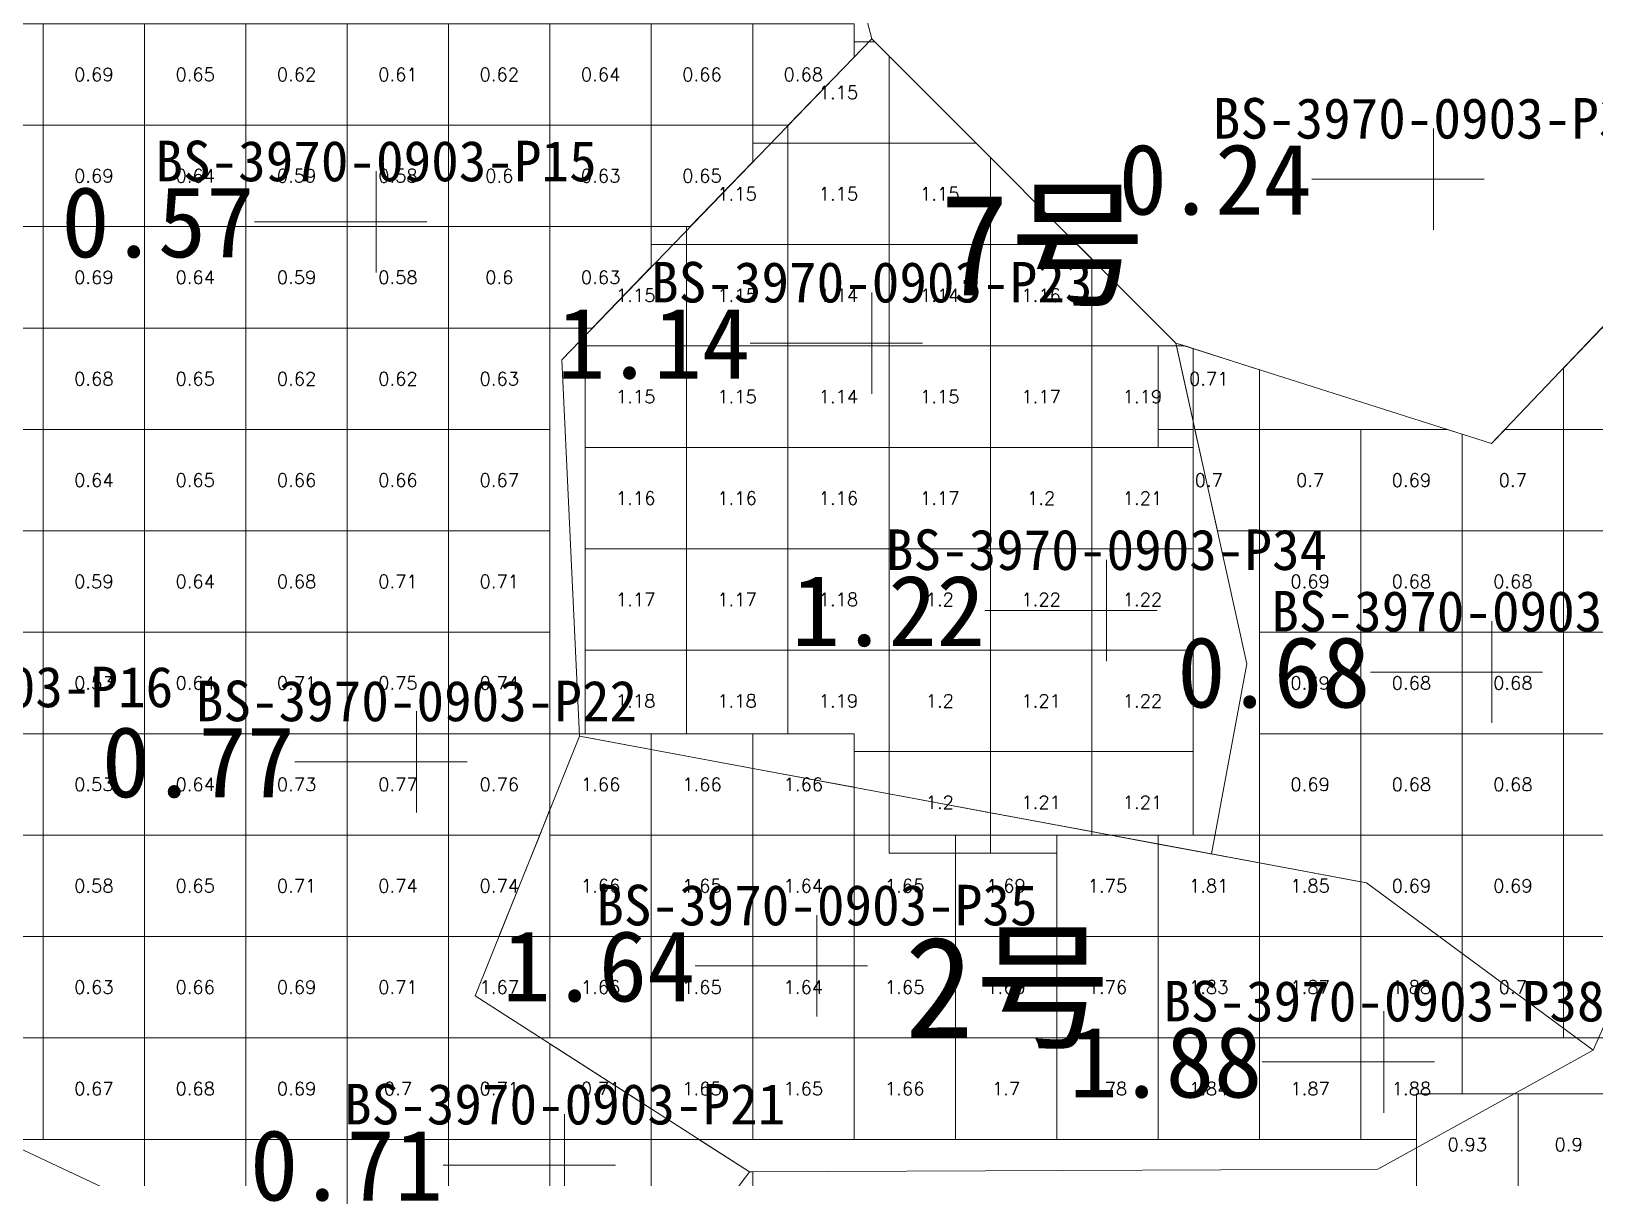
# Model space of a CAD drawing. Header units: inches. Extents: x 469880 to 469993, y 4349688 to 4349759.
# Drawn here: x 469963.23 to 469978.65, y 4349716.55 to 4349727.85 of the extents above; entities that cross this region are included whole.
import ezdxf
from ezdxf.enums import TextEntityAlignment as Align

# ---------------------------------------------------------------- set-up
doc = ezdxf.new("R2010")
doc.units = ezdxf.units.IN
doc.header["$MEASUREMENT"] = 0
for name, color, linetype, lineweight in [('孔口文字', 7, 'Continuous', 0), ('点', 7, 'Continuous', 0), ('爆区方格网', 7, 'Continuous', 0), ('线条', 7, 'Continuous', 0), ('钻孔', 7, 'Continuous', 0)]:
    doc.layers.add(name, color=color, linetype=linetype, lineweight=lineweight)
doc.styles.add('3dmine_textStyle_1', font='txt.shx', dxfattribs={"height": 1, "bigfont": 'gbcbig.shx'})
doc.styles.add('3dmine_textStyle_2', font='宋体.ttf', dxfattribs={"height": 1})
doc.styles.add('3dmine_textStyle_3', font='simsunb.ttf', dxfattribs={"height": 1})

msp = doc.modelspace()

# ---------------------------------------------------------------- hatches: boundary and pattern name
at = {"layer": '钻孔', "linetype": 'Continuous', "lineweight": 0, "true_color": 0x808080, "extrusion": (0, 1, 0)}
for points in [[(-469978.06, 3960.177), (-469977.06, 3960.177), (-469977.06, 3971.177), (-469978.06, 3971.177)], [(-469963.45, 3959.773), (-469962.45, 3959.773), (-469962.45, 3971.773), (-469963.45, 3971.773)]]:
    msp.add_hatch(color=8, dxfattribs=at).paths.add_polyline_path(points, flags=0)
at = {"layer": '钻孔', "linetype": 'Continuous', "lineweight": 0, "true_color": 0x00ffff, "extrusion": (0, 1, 0)}
for points in [[(-469967.628, 3959.646), (-469966.628, 3959.646), (-469966.628, 3971.646), (-469967.628, 3971.646)], [(-469978.638, 3960.308), (-469977.638, 3960.308), (-469977.638, 3971.308), (-469978.638, 3971.308)], [(-469968.027, 3959.832), (-469967.027, 3959.832), (-469967.027, 3971.832), (-469968.027, 3971.832)], [(-469969.489, 3959.6), (-469968.489, 3959.6), (-469968.489, 3971.6), (-469969.489, 3971.6)]]:
    msp.add_hatch(color=4, dxfattribs=at).paths.add_polyline_path(points, flags=0)
at = {"layer": '钻孔', "linetype": 'Continuous', "lineweight": 0, "true_color": 0x0000ff, "extrusion": (0, 1, 0)}
for points in [[(-469972.519, 3959.655), (-469971.519, 3959.655), (-469971.519, 3971.655), (-469972.519, 3971.655)], [(-469974.835, 3959.517), (-469973.835, 3959.517), (-469973.835, 3971.517), (-469974.835, 3971.517)]]:
    msp.add_hatch(color=5, dxfattribs=at).paths.add_polyline_path(points, flags=0)
at = {"layer": '钻孔', "linetype": 'Continuous', "lineweight": 0, "true_color": 0xff0000, "extrusion": (0, 1, 0)}
for points in [[(-469971.978, 3960.44), (-469970.978, 3960.44), (-469970.978, 3971.44), (-469971.978, 3971.44)], [(-469977.572, 3960.254), (-469976.572, 3960.254), (-469976.572, 3971.254), (-469977.572, 3971.254)]]:
    msp.add_hatch(color=1, dxfattribs=at).paths.add_polyline_path(points, flags=0)

# ---------------------------------------------------------------- linework, layer by layer
at = {"color": 4, "linetype": 'Continuous', "lineweight": 0, "true_color": 0x00ffff, "elevation": 1985.963}
msp.add_lwpolyline([(469973.153, 4349732.408), (469971.088, 4349729.409), (469971.519, 4349727.776), (469968.46, 4349724.612), (469968.636, 4349720.901), (469967.605, 4349718.34), (469970.314, 4349716.603), (469968.57, 4349714.27), (469962.982, 4349716.896), (469960.598, 4349716.278), (469958.095, 4349713.746), (469954.885, 4349715.336), (469951.689, 4349718.375), (469955.859, 4349723.342), (469957.853, 4349725.735), (469962.88, 4349731.064), (469965.889, 4349733.504), (469971.06, 4349734.297), (469973.153, 4349732.408)], dxfattribs=at)
at = {"color": 4, "linetype": 'Continuous', "lineweight": 0, "true_color": 0x00ffff}
msp.add_lwpolyline([(469988.874, 4349731.964), (469982.66, 4349729.366), (469980.072, 4349726.342), (469977.635, 4349723.784), (469974.519, 4349724.776), (469975.221, 4349721.613), (469974.871, 4349719.738), (469976.4, 4349719.452), (469978.637, 4349717.803), (469980.891, 4349722.864), (469983.959, 4349724.624), (469987.134, 4349724.617), (469988.467, 4349730.261), (469988.874, 4349731.964)], dxfattribs=at)
at = {"color": 5, "linetype": 'Continuous', "lineweight": 0, "true_color": 0x0000ff, "elevation": 3971.655}
msp.add_lwpolyline([(469971.519, 4349727.776), (469968.46, 4349724.612), (469968.636, 4349720.901), (469972.518, 4349720.177), (469974.871, 4349719.738), (469975.221, 4349721.613), (469974.519, 4349724.776), (469971.519, 4349727.776)], dxfattribs=at)
at = {"color": 5, "linetype": 'Continuous', "lineweight": 0, "true_color": 0x0000ff}
for points in [[(469980.586, 4349704.045), (469982.742, 4349711.814), (469985.743, 4349718.671), (469986.901, 4349723.615), (469987.134, 4349724.617), (469983.959, 4349724.624), (469980.891, 4349722.864), (469978.637, 4349717.803), (469976.513, 4349716.629), (469973.414, 4349716.616), (469970.314, 4349716.603), (469968.57, 4349714.27), (469971.854, 4349713.965), (469973.831, 4349712.629), (469977.739, 4349711.524), (469979.727, 4349709.945), (469977.838, 4349707.792), (469974.945, 4349709.68), (469971.985, 4349710.652), (469968.341, 4349711.011), (469964.697, 4349711.369), (469963.086, 4349711.336)], [(469961.738, 4349713.214), (469965.776, 4349715.583), (469962.982, 4349716.896)]]:
    msp.add_lwpolyline(points, dxfattribs=at)
at = {"color": 1, "linetype": 'Continuous', "lineweight": 0, "true_color": 0xff0000, "elevation": 1985.963}
msp.add_lwpolyline([(469967.605, 4349718.34), (469970.314, 4349716.603), (469973.414, 4349716.616), (469976.513, 4349716.629), (469978.637, 4349717.803), (469976.4, 4349719.452), (469970.577, 4349720.539), (469968.636, 4349720.901), (469967.605, 4349718.34), (469967.605, 4349718.34)], dxfattribs=at)
at = {"layer": '点', "color": 138, "linetype": 'Continuous', "lineweight": 0, "true_color": 0x004c4c}
for points, elevation in [([(469977.06, 4349725.892), (469977.06, 4349726.892)], 3971.177), ([(469966.628, 4349725.471), (469966.628, 4349726.471)], 3971.646), ([(469977.56, 4349726.392), (469976.56, 4349726.392)], 3971.177), ([(469967.128, 4349725.971), (469966.128, 4349725.971)], 3971.646), ([(469971.519, 4349724.276), (469971.519, 4349725.276)], 3971.655), ([(469972.019, 4349724.776), (469971.019, 4349724.776)], 3971.655), ([(469973.835, 4349721.638), (469973.835, 4349722.638)], 3971.517), ([(469974.335, 4349722.138), (469973.335, 4349722.138)], 3971.517), ([(469977.638, 4349721.032), (469977.638, 4349722.032)], 3971.308), ([(469978.138, 4349721.532), (469977.138, 4349721.532)], 3971.308), ([(469967.027, 4349720.147), (469967.027, 4349721.147)], 3971.832), ([(469967.527, 4349720.647), (469966.527, 4349720.647)], 3971.832), ([(469970.978, 4349718.134), (469970.978, 4349719.134)], 3971.44), ([(469971.478, 4349718.634), (469970.478, 4349718.634)], 3971.44), ([(469976.572, 4349717.187), (469976.572, 4349718.187)], 3971.254), ([(469977.072, 4349717.687), (469976.072, 4349717.687)], 3971.254), ([(469968.489, 4349716.171), (469968.489, 4349717.171)], 3971.6), ([(469968.989, 4349716.671), (469967.989, 4349716.671)], 3971.6)]:
    msp.add_lwpolyline(points, dxfattribs=dict(at, elevation=elevation))
at = {"layer": '爆区方格网', "color": 4, "linetype": 'Continuous', "lineweight": 0, "true_color": 0x00ffff}
for points, elevation in [([(469963.344, 4349726.924), (469962.344, 4349726.924), (469962.344, 4349727.924), (469963.344, 4349727.924), (469963.344, 4349726.924)], 3971.501), ([(469964.344, 4349726.924), (469963.344, 4349726.924), (469963.344, 4349727.924), (469964.344, 4349727.924), (469964.344, 4349726.924)], 3971.501), ([(469965.344, 4349726.924), (469964.344, 4349726.924), (469964.344, 4349727.924), (469965.344, 4349727.924), (469965.344, 4349726.924)], 3971.501), ([(469966.344, 4349726.924), (469965.344, 4349726.924), (469965.344, 4349727.924), (469966.344, 4349727.924), (469966.344, 4349726.924)], 3971.501), ([(469967.344, 4349726.924), (469966.344, 4349726.924), (469966.344, 4349727.924), (469967.344, 4349727.924), (469967.344, 4349726.924)], 3971.501), ([(469968.344, 4349726.924), (469967.344, 4349726.924), (469967.344, 4349727.924), (469968.344, 4349727.924), (469968.344, 4349726.924)], 3971.501), ([(469969.344, 4349726.924), (469968.344, 4349726.924), (469968.344, 4349727.924), (469969.344, 4349727.924), (469969.344, 4349726.924)], 3971.501), ([(469970.344, 4349726.924), (469969.344, 4349726.924), (469969.344, 4349727.924), (469970.344, 4349727.924), (469970.344, 4349726.924)], 3971.501), ([(469971.344, 4349727.596), (469970.694, 4349726.924), (469970.344, 4349726.924), (469970.344, 4349727.924), (469971.344, 4349727.924), (469971.344, 4349727.596)], 3971.501), ([(469963.344, 4349725.924), (469962.344, 4349725.924), (469962.344, 4349726.924), (469963.344, 4349726.924), (469963.344, 4349725.924)], 3971.501), ([(469964.344, 4349725.924), (469963.344, 4349725.924), (469963.344, 4349726.924), (469964.344, 4349726.924), (469964.344, 4349725.924)], 3971.501), ([(469965.344, 4349725.924), (469964.344, 4349725.924), (469964.344, 4349726.924), (469965.344, 4349726.924), (469965.344, 4349725.924)], 3971.501), ([(469966.344, 4349725.924), (469965.344, 4349725.924), (469965.344, 4349726.924), (469966.344, 4349726.924), (469966.344, 4349725.924)], 3971.501), ([(469967.344, 4349725.924), (469966.344, 4349725.924), (469966.344, 4349726.924), (469967.344, 4349726.924), (469967.344, 4349725.924)], 3971.501), ([(469968.344, 4349725.924), (469967.344, 4349725.924), (469967.344, 4349726.924), (469968.344, 4349726.924), (469968.344, 4349725.924)], 3971.501), ([(469969.344, 4349725.924), (469968.344, 4349725.924), (469968.344, 4349726.924), (469969.344, 4349726.924), (469969.344, 4349725.924)], 3971.501), ([(469970.344, 4349726.562), (469969.728, 4349725.924), (469969.344, 4349725.924), (469969.344, 4349726.924), (469970.344, 4349726.924), (469970.344, 4349726.562)], 3971.501), ([(469963.344, 4349724.924), (469962.344, 4349724.924), (469962.344, 4349725.924), (469963.344, 4349725.924), (469963.344, 4349724.924)], 3971.501), ([(469964.344, 4349724.924), (469963.344, 4349724.924), (469963.344, 4349725.924), (469964.344, 4349725.924), (469964.344, 4349724.924)], 3971.501), ([(469965.344, 4349724.924), (469964.344, 4349724.924), (469964.344, 4349725.924), (469965.344, 4349725.924), (469965.344, 4349724.924)], 3971.501), ([(469966.344, 4349724.924), (469965.344, 4349724.924), (469965.344, 4349725.924), (469966.344, 4349725.924), (469966.344, 4349724.924)], 3971.501), ([(469967.344, 4349724.924), (469966.344, 4349724.924), (469966.344, 4349725.924), (469967.344, 4349725.924), (469967.344, 4349724.924)], 3971.501), ([(469968.344, 4349724.924), (469967.344, 4349724.924), (469967.344, 4349725.924), (469968.344, 4349725.924), (469968.344, 4349724.924)], 3971.501), ([(469969.344, 4349725.527), (469968.761, 4349724.924), (469968.344, 4349724.924), (469968.344, 4349725.924), (469969.344, 4349725.924), (469969.344, 4349725.527)], 3971.501), ([(469963.344, 4349723.924), (469962.344, 4349723.924), (469962.344, 4349724.924), (469963.344, 4349724.924), (469963.344, 4349723.924)], 3971.501), ([(469964.344, 4349723.924), (469963.344, 4349723.924), (469963.344, 4349724.924), (469964.344, 4349724.924), (469964.344, 4349723.924)], 3971.501), ([(469965.344, 4349723.924), (469964.344, 4349723.924), (469964.344, 4349724.924), (469965.344, 4349724.924), (469965.344, 4349723.924)], 3971.501), ([(469966.344, 4349723.924), (469965.344, 4349723.924), (469965.344, 4349724.924), (469966.344, 4349724.924), (469966.344, 4349723.924)], 3971.501), ([(469967.344, 4349723.924), (469966.344, 4349723.924), (469966.344, 4349724.924), (469967.344, 4349724.924), (469967.344, 4349723.924)], 3971.501), ([(469968.344, 4349723.924), (469967.344, 4349723.924), (469967.344, 4349724.924), (469968.344, 4349724.924), (469968.344, 4349723.924)], 3971.501), ([(469979.344, 4349723.924), (469978.344, 4349723.924), (469978.344, 4349724.529), (469978.721, 4349724.924), (469979.344, 4349724.924), (469979.344, 4349723.924)], 3971.118), ([(469974.69, 4349724.005), (469974.69, 4349724.722), (469975.344, 4349724.513), (469975.344, 4349723.924), (469974.708, 4349723.924), (469974.69, 4349724.005), (469974.69, 4349723.924), (469974.344, 4349723.924), (469974.344, 4349724.747), (469974.525, 4349724.747), (469974.69, 4349724.005)], 3971.118), ([(469974.611, 4349724.747), (469974.525, 4349724.747), (469974.519, 4349724.776), (469974.611, 4349724.747)], 3971.118), ([(469974.69, 4349724.722), (469974.69, 4349724.722), (469974.69, 4349724.722), (469974.69, 4349724.722)], 3971.118), ([(469963.344, 4349722.924), (469962.344, 4349722.924), (469962.344, 4349723.924), (469963.344, 4349723.924), (469963.344, 4349722.924)], 3971.501), ([(469964.344, 4349722.924), (469963.344, 4349722.924), (469963.344, 4349723.924), (469964.344, 4349723.924), (469964.344, 4349722.924)], 3971.501), ([(469965.344, 4349722.924), (469964.344, 4349722.924), (469964.344, 4349723.924), (469965.344, 4349723.924), (469965.344, 4349722.924)], 3971.501), ([(469966.344, 4349722.924), (469965.344, 4349722.924), (469965.344, 4349723.924), (469966.344, 4349723.924), (469966.344, 4349722.924)], 3971.501), ([(469967.344, 4349722.924), (469966.344, 4349722.924), (469966.344, 4349723.924), (469967.344, 4349723.924), (469967.344, 4349722.924)], 3971.501), ([(469968.344, 4349722.924), (469967.344, 4349722.924), (469967.344, 4349723.924), (469968.344, 4349723.924), (469968.344, 4349722.924)], 3971.501), ([(469974.69, 4349723.747), (469974.344, 4349723.747), (469974.344, 4349723.924), (469974.69, 4349723.924), (469974.69, 4349723.747)], 3971.118), ([(469975.344, 4349722.924), (469974.93, 4349722.924), (469974.708, 4349723.924), (469975.344, 4349723.924), (469975.344, 4349722.924)], 3971.118), ([(469976.344, 4349722.924), (469975.344, 4349722.924), (469975.344, 4349723.924), (469976.344, 4349723.924), (469976.344, 4349722.924)], 3971.118), ([(469977.344, 4349723.877), (469977.344, 4349722.924), (469976.344, 4349722.924), (469976.344, 4349723.924), (469977.196, 4349723.924), (469977.344, 4349723.877)], 3971.118), ([(469978.344, 4349722.924), (469977.344, 4349722.924), (469977.344, 4349723.877), (469977.635, 4349723.784), (469977.768, 4349723.924), (469978.344, 4349723.924), (469978.344, 4349722.924)], 3971.118), ([(469979.344, 4349722.924), (469978.344, 4349722.924), (469978.344, 4349723.924), (469979.344, 4349723.924), (469979.344, 4349722.924)], 3971.118), ([(469963.344, 4349721.924), (469962.344, 4349721.924), (469962.344, 4349722.924), (469963.344, 4349722.924), (469963.344, 4349721.924)], 3971.501), ([(469964.344, 4349721.924), (469963.344, 4349721.924), (469963.344, 4349722.924), (469964.344, 4349722.924), (469964.344, 4349721.924)], 3971.501), ([(469965.344, 4349721.924), (469964.344, 4349721.924), (469964.344, 4349722.924), (469965.344, 4349722.924), (469965.344, 4349721.924)], 3971.501), ([(469966.344, 4349721.924), (469965.344, 4349721.924), (469965.344, 4349722.924), (469966.344, 4349722.924), (469966.344, 4349721.924)], 3971.501), ([(469967.344, 4349721.924), (469966.344, 4349721.924), (469966.344, 4349722.924), (469967.344, 4349722.924), (469967.344, 4349721.924)], 3971.501), ([(469968.344, 4349721.924), (469967.344, 4349721.924), (469967.344, 4349722.924), (469968.344, 4349722.924), (469968.344, 4349721.924)], 3971.501), ([(469976.344, 4349721.924), (469975.344, 4349721.924), (469975.344, 4349722.924), (469976.344, 4349722.924), (469976.344, 4349721.924)], 3971.118), ([(469977.344, 4349721.924), (469976.344, 4349721.924), (469976.344, 4349722.924), (469977.344, 4349722.924), (469977.344, 4349721.924)], 3971.118), ([(469978.344, 4349721.924), (469977.344, 4349721.924), (469977.344, 4349722.924), (469978.344, 4349722.924), (469978.344, 4349721.924)], 3971.118), ([(469979.344, 4349721.924), (469978.344, 4349721.924), (469978.344, 4349722.924), (469979.344, 4349722.924), (469979.344, 4349721.924)], 3971.118), ([(469963.344, 4349720.924), (469962.344, 4349720.924), (469962.344, 4349721.924), (469963.344, 4349721.924), (469963.344, 4349720.924)], 3971.501), ([(469964.344, 4349720.924), (469963.344, 4349720.924), (469963.344, 4349721.924), (469964.344, 4349721.924), (469964.344, 4349720.924)], 3971.501), ([(469965.344, 4349720.924), (469964.344, 4349720.924), (469964.344, 4349721.924), (469965.344, 4349721.924), (469965.344, 4349720.924)], 3971.501), ([(469966.344, 4349720.924), (469965.344, 4349720.924), (469965.344, 4349721.924), (469966.344, 4349721.924), (469966.344, 4349720.924)], 3971.501), ([(469967.344, 4349720.924), (469966.344, 4349720.924), (469966.344, 4349721.924), (469967.344, 4349721.924), (469967.344, 4349720.924)], 3971.501), ([(469968.344, 4349720.924), (469967.344, 4349720.924), (469967.344, 4349721.924), (469968.344, 4349721.924), (469968.344, 4349720.924)], 3971.501), ([(469976.344, 4349720.924), (469975.344, 4349720.924), (469975.344, 4349721.924), (469976.344, 4349721.924), (469976.344, 4349720.924)], 3971.118), ([(469977.344, 4349720.924), (469976.344, 4349720.924), (469976.344, 4349721.924), (469977.344, 4349721.924), (469977.344, 4349720.924)], 3971.118), ([(469978.344, 4349720.924), (469977.344, 4349720.924), (469977.344, 4349721.924), (469978.344, 4349721.924), (469978.344, 4349720.924)], 3971.118), ([(469979.344, 4349720.924), (469978.344, 4349720.924), (469978.344, 4349721.924), (469979.344, 4349721.924), (469979.344, 4349720.924)], 3971.118), ([(469963.344, 4349719.924), (469962.344, 4349719.924), (469962.344, 4349720.924), (469963.344, 4349720.924), (469963.344, 4349719.924)], 3971.501), ([(469964.344, 4349719.924), (469963.344, 4349719.924), (469963.344, 4349720.924), (469964.344, 4349720.924), (469964.344, 4349719.924)], 3971.501), ([(469965.344, 4349719.924), (469964.344, 4349719.924), (469964.344, 4349720.924), (469965.344, 4349720.924), (469965.344, 4349719.924)], 3971.501), ([(469966.344, 4349719.924), (469965.344, 4349719.924), (469965.344, 4349720.924), (469966.344, 4349720.924), (469966.344, 4349719.924)], 3971.501), ([(469967.344, 4349719.924), (469966.344, 4349719.924), (469966.344, 4349720.924), (469967.344, 4349720.924), (469967.344, 4349719.924)], 3971.501), ([(469968.344, 4349720.177), (469968.243, 4349719.924), (469967.344, 4349719.924), (469967.344, 4349720.924), (469968.344, 4349720.924), (469968.344, 4349720.177)], 3971.501), ([(469976.344, 4349719.924), (469975.344, 4349719.924), (469975.344, 4349720.924), (469976.344, 4349720.924), (469976.344, 4349719.924)], 3971.118), ([(469977.344, 4349719.924), (469976.344, 4349719.924), (469976.344, 4349720.924), (469977.344, 4349720.924), (469977.344, 4349719.924)], 3971.118), ([(469978.344, 4349719.924), (469977.344, 4349719.924), (469977.344, 4349720.924), (469978.344, 4349720.924), (469978.344, 4349719.924)], 3971.118), ([(469979.344, 4349719.924), (469978.344, 4349719.924), (469978.344, 4349720.924), (469979.344, 4349720.924), (469979.344, 4349719.924)], 3971.118), ([(469963.344, 4349718.924), (469962.344, 4349718.924), (469962.344, 4349719.924), (469963.344, 4349719.924), (469963.344, 4349718.924)], 3971.501), ([(469964.344, 4349718.924), (469963.344, 4349718.924), (469963.344, 4349719.924), (469964.344, 4349719.924), (469964.344, 4349718.924)], 3971.501), ([(469965.344, 4349718.924), (469964.344, 4349718.924), (469964.344, 4349719.924), (469965.344, 4349719.924), (469965.344, 4349718.924)], 3971.501), ([(469966.344, 4349718.924), (469965.344, 4349718.924), (469965.344, 4349719.924), (469966.344, 4349719.924), (469966.344, 4349718.924)], 3971.501), ([(469967.344, 4349718.924), (469966.344, 4349718.924), (469966.344, 4349719.924), (469967.344, 4349719.924), (469967.344, 4349718.924)], 3971.501), ([(469967.84, 4349718.924), (469967.344, 4349718.924), (469967.344, 4349719.924), (469968.243, 4349719.924), (469967.84, 4349718.924)], 3971.501), ([(469977.344, 4349718.924), (469976.344, 4349718.924), (469976.344, 4349719.463), (469976.4, 4349719.452), (469976.344, 4349719.463), (469976.344, 4349719.463), (469976.344, 4349719.924), (469977.344, 4349719.924), (469977.344, 4349718.924)], 3971.118), ([(469978.344, 4349718.924), (469977.344, 4349718.924), (469977.344, 4349719.924), (469978.344, 4349719.924), (469978.344, 4349718.924)], 3971.118), ([(469979.344, 4349719.372), (469978.895, 4349719.372), (469978.895, 4349718.924), (469978.344, 4349718.924), (469978.344, 4349719.924), (469979.344, 4349719.924), (469979.344, 4349719.372)], 3971.118), ([(469963.344, 4349717.924), (469962.344, 4349717.924), (469962.344, 4349718.924), (469963.344, 4349718.924), (469963.344, 4349717.924)], 3971.501), ([(469964.344, 4349717.924), (469963.344, 4349717.924), (469963.344, 4349718.924), (469964.344, 4349718.924), (469964.344, 4349717.924)], 3971.501), ([(469965.344, 4349717.924), (469964.344, 4349717.924), (469964.344, 4349718.924), (469965.344, 4349718.924), (469965.344, 4349717.924)], 3971.501), ([(469966.344, 4349717.924), (469965.344, 4349717.924), (469965.344, 4349718.924), (469966.344, 4349718.924), (469966.344, 4349717.924)], 3971.501), ([(469967.344, 4349717.924), (469966.344, 4349717.924), (469966.344, 4349718.924), (469967.344, 4349718.924), (469967.344, 4349717.924)], 3971.501), ([(469978.344, 4349717.924), (469977.344, 4349717.924), (469977.344, 4349718.924), (469978.344, 4349718.924), (469978.344, 4349717.924)], 3971.118), ([(469978.895, 4349718.372), (469978.895, 4349717.924), (469978.344, 4349717.924), (469978.344, 4349718.924), (469978.895, 4349718.924), (469978.895, 4349718.372)], 3971.118), ([(469963.344, 4349716.924), (469962.344, 4349716.924), (469962.344, 4349717.924), (469963.344, 4349717.924), (469963.344, 4349716.924)], 3971.501), ([(469964.344, 4349716.924), (469963.344, 4349716.924), (469963.344, 4349717.924), (469964.344, 4349717.924), (469964.344, 4349716.924)], 3971.501), ([(469965.344, 4349716.924), (469964.344, 4349716.924), (469964.344, 4349717.924), (469965.344, 4349717.924), (469965.344, 4349716.924)], 3971.501), ([(469966.344, 4349716.924), (469965.344, 4349716.924), (469965.344, 4349717.924), (469966.344, 4349717.924), (469966.344, 4349716.924)], 3971.501), ([(469967.344, 4349716.924), (469966.344, 4349716.924), (469966.344, 4349717.924), (469967.344, 4349717.924), (469967.344, 4349716.924)], 3971.501), ([(469968.344, 4349717.866), (469968.344, 4349716.924), (469967.344, 4349716.924), (469967.344, 4349717.924), (469968.254, 4349717.924), (469968.344, 4349717.866)], 3971.501), ([(469969.344, 4349717.225), (469969.344, 4349716.924), (469968.344, 4349716.924), (469968.344, 4349717.866), (469969.344, 4349717.225)], 3971.501), ([(469965.344, 4349715.924), (469965.051, 4349715.924), (469964.895, 4349715.997), (469964.895, 4349715.997), (469964.344, 4349716.256), (469964.344, 4349716.256), (469964.895, 4349715.997), (469964.895, 4349716.372), (469964.344, 4349716.372), (469964.344, 4349716.924), (469965.344, 4349716.924), (469965.344, 4349715.924)], 3971.501), ([(469966.344, 4349715.924), (469965.344, 4349715.924), (469965.344, 4349716.924), (469966.344, 4349716.924), (469966.344, 4349715.924)], 3971.501), ([(469967.344, 4349715.924), (469966.344, 4349715.924), (469966.344, 4349716.924), (469967.344, 4349716.924), (469967.344, 4349715.924)], 3971.501), ([(469968.344, 4349715.924), (469967.344, 4349715.924), (469967.344, 4349716.924), (469968.344, 4349716.924), (469968.344, 4349715.924)], 3971.501), ([(469969.344, 4349715.924), (469968.344, 4349715.924), (469968.344, 4349716.924), (469969.344, 4349716.924), (469969.344, 4349715.924)], 3971.501), ([(469970.314, 4349716.603), (469970.344, 4349716.603), (469970.344, 4349716.372), (469969.895, 4349716.372), (469969.895, 4349715.924), (469969.344, 4349715.924), (469969.344, 4349716.924), (469969.813, 4349716.924), (469970.314, 4349716.603)], 3971.501)]:
    msp.add_lwpolyline(points, dxfattribs=dict(at, elevation=elevation))
at = {"layer": '爆区方格网', "color": 5, "linetype": 'Continuous', "lineweight": 0, "true_color": 0x0000ff}
for points, elevation in [([(469971.69, 4349727.605), (469971.69, 4349726.747), (469970.69, 4349726.747), (469970.69, 4349726.924), (469970.694, 4349726.924), (469971.344, 4349727.596), (469971.344, 4349727.596), (469971.344, 4349727.747), (469971.548, 4349727.747), (469971.69, 4349727.605)], 3971.517), ([(469970.69, 4349725.747), (469969.69, 4349725.747), (469969.69, 4349725.924), (469969.728, 4349725.924), (469970.344, 4349726.562), (469970.344, 4349726.562), (469970.344, 4349726.747), (469970.69, 4349726.747), (469970.69, 4349725.747)], 3971.517), ([(469971.69, 4349725.747), (469970.69, 4349725.747), (469970.69, 4349726.747), (469971.69, 4349726.747), (469971.69, 4349725.747)], 3971.517), ([(469972.69, 4349726.605), (469972.69, 4349725.747), (469971.69, 4349725.747), (469971.69, 4349726.747), (469972.548, 4349726.747), (469972.69, 4349726.605)], 3971.517), ([(469969.69, 4349724.747), (469968.69, 4349724.747), (469968.69, 4349724.924), (469968.761, 4349724.924), (469969.344, 4349725.527), (469969.344, 4349725.527), (469969.344, 4349725.747), (469969.69, 4349725.747), (469969.69, 4349724.747)], 3971.517), ([(469970.69, 4349724.747), (469969.69, 4349724.747), (469969.69, 4349725.747), (469970.69, 4349725.747), (469970.69, 4349724.747)], 3971.517), ([(469971.69, 4349724.747), (469970.69, 4349724.747), (469970.69, 4349725.747), (469971.69, 4349725.747), (469971.69, 4349724.747)], 3971.517), ([(469972.69, 4349724.747), (469971.69, 4349724.747), (469971.69, 4349725.747), (469972.69, 4349725.747), (469972.69, 4349724.747)], 3971.517), ([(469973.69, 4349725.605), (469973.69, 4349724.747), (469972.69, 4349724.747), (469972.69, 4349725.747), (469973.548, 4349725.747), (469973.69, 4349725.605)], 3971.517), ([(469969.69, 4349723.747), (469968.69, 4349723.747), (469968.69, 4349724.747), (469969.69, 4349724.747), (469969.69, 4349723.747)], 3971.517), ([(469970.69, 4349723.747), (469969.69, 4349723.747), (469969.69, 4349724.747), (469970.69, 4349724.747), (469970.69, 4349723.747)], 3971.517), ([(469971.69, 4349723.747), (469970.69, 4349723.747), (469970.69, 4349724.747), (469971.69, 4349724.747), (469971.69, 4349723.747)], 3971.517), ([(469972.69, 4349723.747), (469971.69, 4349723.747), (469971.69, 4349724.747), (469972.69, 4349724.747), (469972.69, 4349723.747)], 3971.517), ([(469973.69, 4349723.747), (469972.69, 4349723.747), (469972.69, 4349724.747), (469973.69, 4349724.747), (469973.69, 4349723.747)], 3971.517), ([(469974.69, 4349724.722), (469974.69, 4349723.747), (469973.69, 4349723.747), (469973.69, 4349724.747), (469974.611, 4349724.747), (469974.69, 4349724.722)], 3971.517), ([(469969.69, 4349722.747), (469968.69, 4349722.747), (469968.69, 4349723.747), (469969.69, 4349723.747), (469969.69, 4349722.747)], 3971.517), ([(469970.69, 4349722.747), (469969.69, 4349722.747), (469969.69, 4349723.747), (469970.69, 4349723.747), (469970.69, 4349722.747)], 3971.517), ([(469971.69, 4349722.747), (469970.69, 4349722.747), (469970.69, 4349723.747), (469971.69, 4349723.747), (469971.69, 4349722.747)], 3971.517), ([(469972.69, 4349722.747), (469971.69, 4349722.747), (469971.69, 4349723.747), (469972.69, 4349723.747), (469972.69, 4349722.747)], 3971.517), ([(469973.69, 4349722.747), (469972.69, 4349722.747), (469972.69, 4349723.747), (469973.69, 4349723.747), (469973.69, 4349722.747)], 3971.517), ([(469974.69, 4349722.747), (469973.69, 4349722.747), (469973.69, 4349723.747), (469974.69, 4349723.747), (469974.69, 4349722.747)], 3971.517), ([(469969.69, 4349721.747), (469968.69, 4349721.747), (469968.69, 4349722.747), (469969.69, 4349722.747), (469969.69, 4349721.747)], 3971.517), ([(469970.69, 4349721.747), (469969.69, 4349721.747), (469969.69, 4349722.747), (469970.69, 4349722.747), (469970.69, 4349721.747)], 3971.517), ([(469971.69, 4349721.747), (469970.69, 4349721.747), (469970.69, 4349722.747), (469971.69, 4349722.747), (469971.69, 4349721.747)], 3971.517), ([(469972.69, 4349721.747), (469971.69, 4349721.747), (469971.69, 4349722.747), (469972.69, 4349722.747), (469972.69, 4349721.747)], 3971.517), ([(469973.69, 4349721.747), (469972.69, 4349721.747), (469972.69, 4349722.747), (469973.69, 4349722.747), (469973.69, 4349721.747)], 3971.517), ([(469974.69, 4349721.747), (469973.69, 4349721.747), (469973.69, 4349722.747), (469974.69, 4349722.747), (469974.69, 4349721.747)], 3971.517), ([(469969.69, 4349720.924), (469968.69, 4349720.924), (469968.69, 4349721.747), (469969.69, 4349721.747), (469969.69, 4349720.924)], 3971.517), ([(469970.69, 4349720.924), (469969.69, 4349720.924), (469969.69, 4349721.747), (469970.69, 4349721.747), (469970.69, 4349720.924)], 3971.517), ([(469971.69, 4349720.747), (469971.344, 4349720.747), (469971.344, 4349720.924), (469970.69, 4349720.924), (469970.69, 4349721.747), (469971.69, 4349721.747), (469971.69, 4349720.747)], 3971.517), ([(469972.69, 4349720.747), (469971.69, 4349720.747), (469971.69, 4349721.747), (469972.69, 4349721.747), (469972.69, 4349720.747)], 3971.517), ([(469973.69, 4349720.747), (469972.69, 4349720.747), (469972.69, 4349721.747), (469973.69, 4349721.747), (469973.69, 4349720.747)], 3971.517), ([(469974.69, 4349720.747), (469973.69, 4349720.747), (469973.69, 4349721.747), (469974.69, 4349721.747), (469974.69, 4349720.747)], 3971.517), ([(469969.344, 4349720.769), (469969.344, 4349720.769), (469969.344, 4349720.769), (469969.344, 4349720.769), (469968.69, 4349720.891), (469968.69, 4349720.891), (469969.344, 4349720.769), (469969.344, 4349720.901), (469969.344, 4349720.769)], 3971.517), ([(469972.69, 4349720.145), (469972.518, 4349720.177), (469971.69, 4349720.331), (469971.69, 4349720.747), (469972.69, 4349720.747), (469972.69, 4349720.145)], 3971.517), ([(469973.69, 4349719.958), (469972.69, 4349720.145), (469972.69, 4349720.747), (469973.69, 4349720.747), (469973.69, 4349719.958)], 3971.517), ([(469974.69, 4349719.924), (469973.873, 4349719.924), (469973.69, 4349719.958), (469973.69, 4349720.747), (469974.69, 4349720.747), (469974.69, 4349719.924)], 3971.517), ([(469972.69, 4349720.145), (469972.69, 4349719.747), (469971.69, 4349719.747), (469971.69, 4349720.331), (469972.69, 4349720.145)], 3971.517), ([(469973.69, 4349719.958), (469973.69, 4349719.924), (469973.344, 4349719.924), (469973.344, 4349719.747), (469972.69, 4349719.747), (469972.69, 4349720.145), (469973.69, 4349719.958)], 3971.517), ([(469973.873, 4349719.924), (469973.69, 4349719.924), (469973.69, 4349719.958), (469973.873, 4349719.924)], 3971.517), ([(469977.895, 4349716.372), (469976.895, 4349716.372), (469976.895, 4349717.372), (469977.895, 4349717.372), (469977.895, 4349716.372)], 3971.284), ([(469978.895, 4349716.372), (469977.895, 4349716.372), (469977.895, 4349717.372), (469978.895, 4349717.372), (469978.895, 4349716.372)], 3971.284)]:
    msp.add_lwpolyline(points, dxfattribs=dict(at, elevation=elevation))
at = {"layer": '爆区方格网', "color": 1, "linetype": 'Continuous', "lineweight": 0, "true_color": 0xff0000, "elevation": 3971.254}
for points in [[(469969.344, 4349720.769), (469968.636, 4349720.901), (469969.344, 4349720.769), (469969.344, 4349719.924), (469968.344, 4349719.924), (469968.344, 4349720.924), (469969.344, 4349720.924), (469969.344, 4349720.769)], [(469970.344, 4349720.582), (469969.344, 4349720.769), (469969.344, 4349720.924), (469970.344, 4349720.924), (469970.344, 4349720.582)], [(469971.344, 4349720.396), (469970.344, 4349720.582), (469970.344, 4349720.924), (469971.344, 4349720.924), (469971.344, 4349720.396)], [(469970.344, 4349720.582), (469970.344, 4349719.924), (469969.344, 4349719.924), (469969.344, 4349720.769), (469970.344, 4349720.582)], [(469970.577, 4349720.539), (469971.344, 4349720.396), (469971.344, 4349719.924), (469970.344, 4349719.924), (469970.344, 4349720.582), (469970.577, 4349720.539)], [(469969.344, 4349718.924), (469968.344, 4349718.924), (469968.344, 4349719.924), (469969.344, 4349719.924), (469969.344, 4349718.924)], [(469970.344, 4349718.924), (469969.344, 4349718.924), (469969.344, 4349719.924), (469970.344, 4349719.924), (469970.344, 4349718.924)], [(469971.344, 4349718.924), (469970.344, 4349718.924), (469970.344, 4349719.924), (469971.344, 4349719.924), (469971.344, 4349718.924)], [(469972.344, 4349718.924), (469971.344, 4349718.924), (469971.344, 4349719.924), (469972.344, 4349719.924), (469972.344, 4349718.924)], [(469973.344, 4349718.924), (469972.344, 4349718.924), (469972.344, 4349719.924), (469973.344, 4349719.924), (469973.344, 4349718.924)], [(469974.344, 4349719.836), (469974.344, 4349718.924), (469973.344, 4349718.924), (469973.344, 4349719.924), (469973.873, 4349719.924), (469974.344, 4349719.836)], [(469974.344, 4349719.836), (469973.873, 4349719.924), (469974.344, 4349719.924), (469974.344, 4349719.836)], [(469975.344, 4349719.649), (469974.871, 4349719.738), (469974.344, 4349719.836), (469974.344, 4349719.924), (469975.344, 4349719.924), (469975.344, 4349719.649)], [(469975.344, 4349719.649), (469975.344, 4349718.924), (469974.344, 4349718.924), (469974.344, 4349719.836), (469975.344, 4349719.649)], [(469976.344, 4349719.463), (469975.344, 4349719.649), (469975.344, 4349719.924), (469976.344, 4349719.924), (469976.344, 4349719.463)], [(469976.344, 4349719.463), (469976.344, 4349718.924), (469975.344, 4349718.924), (469975.344, 4349719.649), (469976.344, 4349719.463)], [(469968.344, 4349717.924), (469967.344, 4349717.924), (469967.344, 4349718.924), (469968.344, 4349718.924), (469968.344, 4349717.924)], [(469969.344, 4349717.924), (469968.344, 4349717.924), (469968.344, 4349718.924), (469969.344, 4349718.924), (469969.344, 4349717.924)], [(469970.344, 4349717.924), (469969.344, 4349717.924), (469969.344, 4349718.924), (469970.344, 4349718.924), (469970.344, 4349717.924)], [(469971.344, 4349717.924), (469970.344, 4349717.924), (469970.344, 4349718.924), (469971.344, 4349718.924), (469971.344, 4349717.924)], [(469972.344, 4349717.924), (469971.344, 4349717.924), (469971.344, 4349718.924), (469972.344, 4349718.924), (469972.344, 4349717.924)], [(469973.344, 4349717.924), (469972.344, 4349717.924), (469972.344, 4349718.924), (469973.344, 4349718.924), (469973.344, 4349717.924)], [(469974.344, 4349717.924), (469973.344, 4349717.924), (469973.344, 4349718.924), (469974.344, 4349718.924), (469974.344, 4349717.924)], [(469975.344, 4349717.924), (469974.344, 4349717.924), (469974.344, 4349718.924), (469975.344, 4349718.924), (469975.344, 4349717.924)], [(469976.344, 4349717.924), (469975.344, 4349717.924), (469975.344, 4349718.924), (469976.344, 4349718.924), (469976.344, 4349717.924)], [(469977.344, 4349717.924), (469976.344, 4349717.924), (469976.344, 4349718.924), (469977.344, 4349718.924), (469977.344, 4349717.924)], [(469970.344, 4349716.924), (469969.344, 4349716.924), (469969.344, 4349717.924), (469970.344, 4349717.924), (469970.344, 4349716.924)], [(469971.344, 4349716.924), (469970.344, 4349716.924), (469970.344, 4349717.924), (469971.344, 4349717.924), (469971.344, 4349716.924)], [(469972.344, 4349716.924), (469971.344, 4349716.924), (469971.344, 4349717.924), (469972.344, 4349717.924), (469972.344, 4349716.924)], [(469973.344, 4349716.924), (469972.344, 4349716.924), (469972.344, 4349717.924), (469973.344, 4349717.924), (469973.344, 4349716.924)], [(469974.344, 4349716.924), (469973.344, 4349716.924), (469973.344, 4349717.924), (469974.344, 4349717.924), (469974.344, 4349716.924)], [(469975.344, 4349716.924), (469974.344, 4349716.924), (469974.344, 4349717.924), (469975.344, 4349717.924), (469975.344, 4349716.924)], [(469976.344, 4349716.924), (469975.344, 4349716.924), (469975.344, 4349717.924), (469976.344, 4349717.924), (469976.344, 4349716.924)], [(469977.344, 4349717.372), (469976.895, 4349717.372), (469976.895, 4349716.924), (469976.344, 4349716.924), (469976.344, 4349717.924), (469977.344, 4349717.924), (469977.344, 4349717.372)]]:
    msp.add_lwpolyline(points, dxfattribs=at)
at = {"layer": '线条', "color": 138, "linetype": 'Continuous', "lineweight": 0, "true_color": 0x004c4c}
for points, elevation in [([(469977.06, 4349726.392), (469977.06, 4349726.392), (469977.06, 4349726.392)], 3971.177), ([(469966.628, 4349725.971), (469966.628, 4349725.971), (469966.628, 4349725.971)], 3971.646), ([(469971.519, 4349724.776), (469971.519, 4349724.776), (469971.519, 4349724.776)], 3971.655), ([(469973.835, 4349722.138), (469973.835, 4349722.138), (469973.835, 4349722.138)], 3971.517), ([(469977.638, 4349721.532), (469977.638, 4349721.532), (469977.638, 4349721.532)], 3971.308), ([(469967.027, 4349720.647), (469967.027, 4349720.647), (469967.027, 4349720.647)], 3971.832), ([(469970.978, 4349718.634), (469970.978, 4349718.634), (469970.978, 4349718.634)], 3971.44), ([(469976.572, 4349717.687), (469976.572, 4349717.687), (469976.572, 4349717.687)], 3971.254), ([(469968.489, 4349716.671), (469968.489, 4349716.671), (469968.489, 4349716.671)], 3971.6)]:
    msp.add_lwpolyline(points, dxfattribs=dict(at, elevation=elevation))
at = {"layer": '钻孔', "color": 8, "linetype": 'Continuous', "lineweight": 0, "true_color": 0x808080}
for elevation in [3971.177, 3960.177]:
    msp.add_lwpolyline([(469977.06, 4349726.392), (469975.86, 4349726.392)], dxfattribs=dict(at, elevation=elevation))
at = {"layer": '钻孔', "color": 4, "linetype": 'Continuous', "lineweight": 0, "true_color": 0x00ffff}
for points, elevation in [([(469966.628, 4349725.971), (469965.428, 4349725.971)], 3971.646), ([(469966.628, 4349725.971), (469965.428, 4349725.971)], 3959.646), ([(469977.638, 4349721.532), (469976.438, 4349721.532)], 3971.308), ([(469977.638, 4349721.532), (469976.438, 4349721.532)], 3960.308), ([(469967.027, 4349720.647), (469965.827, 4349720.647)], 3971.832), ([(469967.027, 4349720.647), (469965.827, 4349720.647)], 3959.832), ([(469968.489, 4349716.671), (469967.289, 4349716.671)], 3971.6), ([(469968.489, 4349716.671), (469967.289, 4349716.671)], 3959.6)]:
    msp.add_lwpolyline(points, dxfattribs=dict(at, elevation=elevation))
at = {"layer": '钻孔', "color": 5, "linetype": 'Continuous', "lineweight": 0, "true_color": 0x0000ff}
for points, elevation in [([(469971.519, 4349724.776), (469970.319, 4349724.776)], 3971.655), ([(469971.519, 4349724.776), (469970.319, 4349724.776)], 3959.655), ([(469973.835, 4349722.138), (469972.635, 4349722.138)], 3971.517), ([(469973.835, 4349722.138), (469972.635, 4349722.138)], 3959.517)]:
    msp.add_lwpolyline(points, dxfattribs=dict(at, elevation=elevation))
at = {"layer": '钻孔', "color": 1, "linetype": 'Continuous', "lineweight": 0, "true_color": 0xff0000}
for points, elevation in [([(469970.978, 4349718.634), (469969.778, 4349718.634)], 3971.44), ([(469970.978, 4349718.634), (469969.778, 4349718.634)], 3960.44), ([(469976.572, 4349717.687), (469975.372, 4349717.687)], 3971.254), ([(469976.572, 4349717.687), (469975.372, 4349717.687)], 3960.254)]:
    msp.add_lwpolyline(points, dxfattribs=dict(at, elevation=elevation))

# ---------------------------------------------------------------- texts
at = {"color": 4, "linetype": 'Continuous', "lineweight": 0, "true_color": 0x00ffff, "style": '3dmine_textStyle_1'}
for s, p in [('0.69', (469963.844, 4349727.424, 3971.501)), ('0.65', (469964.844, 4349727.424, 3971.501)), ('0.62', (469965.844, 4349727.424, 3971.501)), ('0.61', (469966.844, 4349727.424, 3971.501)), ('0.62', (469967.844, 4349727.424, 3971.501)), ('0.64', (469968.844, 4349727.424, 3971.501)), ('0.66', (469969.844, 4349727.424, 3971.501)), ('0.68', (469970.844, 4349727.424, 3971.501)), ('0.69', (469963.844, 4349726.424, 3971.501)), ('0.64', (469964.844, 4349726.424, 3971.501)), ('0.59', (469965.844, 4349726.424, 3971.501)), ('0.58', (469966.844, 4349726.424, 3971.501)), ('0.6', (469967.844, 4349726.424, 3971.501)), ('0.63', (469968.844, 4349726.424, 3971.501)), ('0.65', (469969.844, 4349726.424, 3971.501)), ('0.69', (469963.844, 4349725.424, 3971.501)), ('0.64', (469964.844, 4349725.424, 3971.501)), ('0.59', (469965.844, 4349725.424, 3971.501)), ('0.58', (469966.844, 4349725.424, 3971.501)), ('0.6', (469967.844, 4349725.424, 3971.501)), ('0.63', (469968.844, 4349725.424, 3971.501)), ('0.68', (469963.844, 4349724.424, 3971.501)), ('0.65', (469964.844, 4349724.424, 3971.501)), ('0.62', (469965.844, 4349724.424, 3971.501)), ('0.62', (469966.844, 4349724.424, 3971.501)), ('0.63', (469967.844, 4349724.424, 3971.501)), ('0.71', (469974.844, 4349724.424, 3971.118)), ('0.64', (469963.844, 4349723.424, 3971.501)), ('0.65', (469964.844, 4349723.424, 3971.501)), ('0.66', (469965.844, 4349723.424, 3971.501)), ('0.66', (469966.844, 4349723.424, 3971.501)), ('0.67', (469967.844, 4349723.424, 3971.501)), ('0.7', (469974.844, 4349723.424, 3971.118)), ('0.7', (469975.844, 4349723.424, 3971.118)), ('0.69', (469976.844, 4349723.424, 3971.118)), ('0.7', (469977.844, 4349723.424, 3971.118)), ('0.59', (469963.844, 4349722.424, 3971.501)), ('0.64', (469964.844, 4349722.424, 3971.501)), ('0.68', (469965.844, 4349722.424, 3971.501)), ('0.71', (469966.844, 4349722.424, 3971.501)), ('0.71', (469967.844, 4349722.424, 3971.501)), ('0.69', (469975.844, 4349722.424, 3971.118)), ('0.68', (469976.844, 4349722.424, 3971.118)), ('0.68', (469977.844, 4349722.424, 3971.118)), ('0.53', (469963.844, 4349721.424, 3971.501)), ('0.64', (469964.844, 4349721.424, 3971.501)), ('0.71', (469965.844, 4349721.424, 3971.501)), ('0.75', (469966.844, 4349721.424, 3971.501)), ('0.74', (469967.844, 4349721.424, 3971.501)), ('0.69', (469975.844, 4349721.424, 3971.118)), ('0.68', (469976.844, 4349721.424, 3971.118)), ('0.68', (469977.844, 4349721.424, 3971.118)), ('0.53', (469963.844, 4349720.424, 3971.501)), ('0.64', (469964.844, 4349720.424, 3971.501)), ('0.73', (469965.844, 4349720.424, 3971.501)), ('0.77', (469966.844, 4349720.424, 3971.501)), ('0.76', (469967.844, 4349720.424, 3971.501)), ('0.69', (469975.844, 4349720.424, 3971.118)), ('0.68', (469976.844, 4349720.424, 3971.118)), ('0.68', (469977.844, 4349720.424, 3971.118)), ('0.58', (469963.844, 4349719.424, 3971.501)), ('0.65', (469964.844, 4349719.424, 3971.501)), ('0.71', (469965.844, 4349719.424, 3971.501)), ('0.74', (469966.844, 4349719.424, 3971.501)), ('0.74', (469967.844, 4349719.424, 3971.501)), ('0.69', (469976.844, 4349719.424, 3971.118)), ('0.69', (469977.844, 4349719.424, 3971.118)), ('0.63', (469963.844, 4349718.424, 3971.501)), ('0.66', (469964.844, 4349718.424, 3971.501)), ('0.69', (469965.844, 4349718.424, 3971.501)), ('0.71', (469966.844, 4349718.424, 3971.501)), ('0.7', (469977.844, 4349718.424, 3971.118)), ('0.67', (469963.844, 4349717.424, 3971.501)), ('0.68', (469964.844, 4349717.424, 3971.501)), ('0.69', (469965.844, 4349717.424, 3971.501)), ('0.7', (469966.844, 4349717.424, 3971.501)), ('0.71', (469967.844, 4349717.424, 3971.501)), ('0.71', (469968.844, 4349717.424, 3971.501))]:
    msp.add_text(s, height=0.13, dxfattribs=at).set_placement(p, align=Align.MIDDLE_CENTER)
at = {"color": 5, "linetype": 'Continuous', "lineweight": 0, "true_color": 0x0000ff, "style": '3dmine_textStyle_1'}
for s, p in [('1.15', (469971.19, 4349727.247, 3971.517)), ('1.15', (469970.19, 4349726.247, 3971.517)), ('1.15', (469971.19, 4349726.247, 3971.517)), ('1.15', (469972.19, 4349726.247, 3971.517)), ('1.15', (469969.19, 4349725.247, 3971.517)), ('1.15', (469970.19, 4349725.247, 3971.517)), ('1.14', (469971.19, 4349725.247, 3971.517)), ('1.14', (469972.19, 4349725.247, 3971.517)), ('1.16', (469973.19, 4349725.247, 3971.517)), ('1.15', (469969.19, 4349724.247, 3971.517)), ('1.15', (469970.19, 4349724.247, 3971.517)), ('1.14', (469971.19, 4349724.247, 3971.517)), ('1.15', (469972.19, 4349724.247, 3971.517)), ('1.17', (469973.19, 4349724.247, 3971.517)), ('1.19', (469974.19, 4349724.247, 3971.517)), ('1.16', (469969.19, 4349723.247, 3971.517)), ('1.16', (469970.19, 4349723.247, 3971.517)), ('1.16', (469971.19, 4349723.247, 3971.517)), ('1.17', (469972.19, 4349723.247, 3971.517)), ('1.2', (469973.19, 4349723.247, 3971.517)), ('1.21', (469974.19, 4349723.247, 3971.517)), ('1.17', (469969.19, 4349722.247, 3971.517)), ('1.17', (469970.19, 4349722.247, 3971.517)), ('1.18', (469971.19, 4349722.247, 3971.517)), ('1.2', (469972.19, 4349722.247, 3971.517)), ('1.22', (469973.19, 4349722.247, 3971.517)), ('1.22', (469974.19, 4349722.247, 3971.517)), ('1.18', (469969.19, 4349721.247, 3971.517)), ('1.18', (469970.19, 4349721.247, 3971.517)), ('1.19', (469971.19, 4349721.247, 3971.517)), ('1.2', (469972.19, 4349721.247, 3971.517)), ('1.21', (469973.19, 4349721.247, 3971.517)), ('1.22', (469974.19, 4349721.247, 3971.517)), ('1.2', (469972.19, 4349720.247, 3971.517)), ('1.21', (469973.19, 4349720.247, 3971.517)), ('1.21', (469974.19, 4349720.247, 3971.517)), ('0.93', (469977.395, 4349716.872, 3971.284)), ('0.9', (469978.395, 4349716.872, 3971.284))]:
    msp.add_text(s, height=0.13, dxfattribs=at).set_placement(p, align=Align.MIDDLE_CENTER)
at = {"color": 7, "linetype": 'Continuous', "lineweight": 0, "style": '3dmine_textStyle_2'}
for s, p in [('7号', (469972.19, 4349725.247, 3971.517)), ('2号', (469971.844, 4349717.924, 3971.254))]:
    msp.add_text(s, height=1, dxfattribs=at).set_placement(p)
at = {"color": 1, "linetype": 'Continuous', "lineweight": 0, "true_color": 0xff0000, "style": '3dmine_textStyle_1'}
for s, p in [('1.66', (469968.844, 4349720.424, 3971.254)), ('1.66', (469969.844, 4349720.424, 3971.254)), ('1.66', (469970.844, 4349720.424, 3971.254)), ('1.66', (469968.844, 4349719.424, 3971.254)), ('1.65', (469969.844, 4349719.424, 3971.254)), ('1.64', (469970.844, 4349719.424, 3971.254)), ('1.65', (469971.844, 4349719.424, 3971.254)), ('1.69', (469972.844, 4349719.424, 3971.254)), ('1.75', (469973.844, 4349719.424, 3971.254)), ('1.81', (469974.844, 4349719.424, 3971.254)), ('1.85', (469975.844, 4349719.424, 3971.254)), ('1.67', (469967.844, 4349718.424, 3971.254)), ('1.66', (469968.844, 4349718.424, 3971.254)), ('1.65', (469969.844, 4349718.424, 3971.254)), ('1.64', (469970.844, 4349718.424, 3971.254)), ('1.65', (469971.844, 4349718.424, 3971.254)), ('1.69', (469972.844, 4349718.424, 3971.254)), ('1.76', (469973.844, 4349718.424, 3971.254)), ('1.83', (469974.844, 4349718.424, 3971.254)), ('1.87', (469975.844, 4349718.424, 3971.254)), ('1.88', (469976.844, 4349718.424, 3971.254)), ('1.65', (469969.844, 4349717.424, 3971.254)), ('1.65', (469970.844, 4349717.424, 3971.254)), ('1.66', (469971.844, 4349717.424, 3971.254)), ('1.7', (469972.844, 4349717.424, 3971.254)), ('1.78', (469973.844, 4349717.424, 3971.254)), ('1.84', (469974.844, 4349717.424, 3971.254)), ('1.87', (469975.844, 4349717.424, 3971.254)), ('1.88', (469976.844, 4349717.424, 3971.254))]:
    msp.add_text(s, height=0.13, dxfattribs=at).set_placement(p, align=Align.MIDDLE_CENTER)
at = {"layer": '孔口文字', "color": 138, "linetype": 'Continuous', "lineweight": 0, "true_color": 0x004c4c, "style": '3dmine_textStyle_3'}
for s, p in [('BS-3970-0903-P33', (469977.06, 4349726.792, 3971.177)), ('BS-3970-0903-P15', (469966.628, 4349726.371, 3971.646)), ('BS-3970-0903-P23', (469971.519, 4349725.176, 3971.655)), ('BS-3970-0903-P34', (469973.835, 4349722.538, 3971.517)), ('BS-3970-0903-P39', (469977.638, 4349721.932, 3971.308)), ('BS-3970-0903-P16', (469962.45, 4349721.185, 3971.773)), ('BS-3970-0903-P22', (469967.027, 4349721.047, 3971.832)), ('BS-3970-0903-P35', (469970.978, 4349719.034, 3971.44)), ('BS-3970-0903-P38', (469976.572, 4349718.087, 3971.254)), ('BS-3970-0903-P21', (469968.489, 4349717.071, 3971.6))]:
    msp.add_text(s, height=0.4, dxfattribs=at).set_placement(p, align=Align.CENTER)
at = {"layer": '钻孔', "color": 8, "linetype": 'Continuous', "lineweight": 0, "true_color": 0x808080, "style": '3dmine_textStyle_3'}
msp.add_text('0.24', height=0.7, dxfattribs=at).set_placement((469975.86, 4349726.392, 3971.177), align=Align.MIDDLE_RIGHT)
at = {"layer": '钻孔', "color": 4, "linetype": 'Continuous', "lineweight": 0, "true_color": 0x00ffff, "style": '3dmine_textStyle_3'}
for s, p in [('0.57', (469965.428, 4349725.971, 3971.646)), ('0.68', (469976.438, 4349721.532, 3971.308)), ('0.77', (469965.827, 4349720.647, 3971.832)), ('0.71', (469967.289, 4349716.671, 3971.6))]:
    msp.add_text(s, height=0.7, dxfattribs=at).set_placement(p, align=Align.MIDDLE_RIGHT)
at = {"layer": '钻孔', "color": 5, "linetype": 'Continuous', "lineweight": 0, "true_color": 0x0000ff, "style": '3dmine_textStyle_3'}
for s, p in [('1.14', (469970.319, 4349724.776, 3971.655)), ('1.22', (469972.635, 4349722.138, 3971.517))]:
    msp.add_text(s, height=0.7, dxfattribs=at).set_placement(p, align=Align.MIDDLE_RIGHT)
at = {"layer": '钻孔', "color": 1, "linetype": 'Continuous', "lineweight": 0, "true_color": 0xff0000, "style": '3dmine_textStyle_3'}
for s, p in [('1.64', (469969.778, 4349718.634, 3971.44)), ('1.88', (469975.372, 4349717.687, 3971.254))]:
    msp.add_text(s, height=0.7, dxfattribs=at).set_placement(p, align=Align.MIDDLE_RIGHT)

doc.saveas('drawing.dxf')
